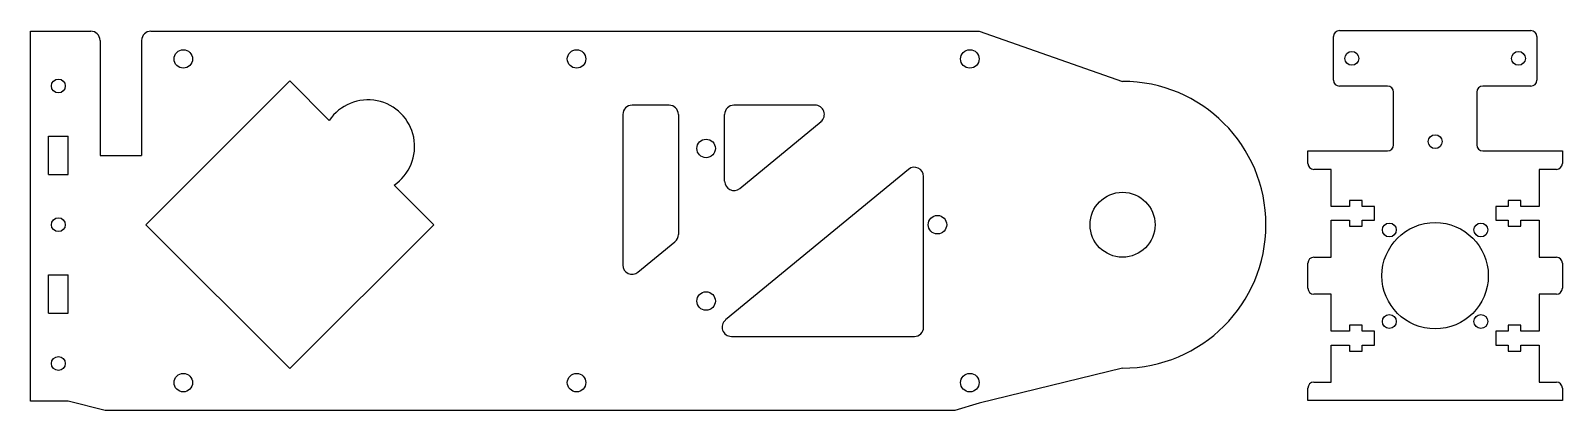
# Model space of a CAD drawing. Header units: millimetres. Extents: x -5 to 326, y -40 to 42.
import ezdxf

# ---------------------------------------------------------------- set-up
doc = ezdxf.new("R2010")
doc.units = ezdxf.units.MM

msp = doc.modelspace()

# ---------------------------------------------------------------- linework, layer by layer
at = {"color": 7, "linetype": 'Continuous', "lineweight": 25}
for p, q in [((-5.46, -38.3), (-5.46, 41.7)), ((-5.46, 41.7), (7.54, 41.7)), ((20.54, 41.7), (199.54, 41.7)), ((199.54, 41.7), (230.54, 30.85)), ((276.1, 31.12), (276.1, 40.52)), ((277.4, 41.82), (318.8, 41.82)), ((320.1, 40.52), (320.1, 31.12)), ((9.54, 39.7), (9.54, 14.85)), ((18.54, 39.7), (18.54, 14.85)), ((50.54, 30.97), (19.43, -0.15)), ((59.1, 22.41), (50.54, 30.97)), ((287.8, 29.82), (277.4, 29.82)), ((318.8, 29.82), (308.4, 29.82)), ((289.1, 17.12), (289.1, 28.52)), ((307.1, 28.52), (307.1, 17.12)), ((122.54, 23.7), (122.54, -8.87)), ((132.54, 25.7), (124.54, 25.7)), ((134.54, 23.7), (134.54, -2.28)), ((144.54, 9.25), (144.54, 23.7)), ((164.09, 25.7), (146.54, 25.7)), ((147.81, 7.71), (165.37, 22.16)), ((-1.61, 19), (2.69, 19)), ((-1.61, 10.7), (-1.61, 19)), ((2.69, 10.7), (2.69, 19)), ((9.54, 14.85), (18.54, 14.85)), ((270.6, 13.12), (270.6, 15.82)), ((270.6, 15.82), (287.8, 15.82)), ((308.4, 15.82), (325.6, 15.82)), ((325.6, 15.82), (325.6, 13.12)), ((-1.61, 10.7), (2.69, 10.7)), ((184.27, 11.82), (144.72, -20.75)), ((187.54, -22.3), (187.54, 10.28)), ((275.6, 11.82), (271.9, 11.82)), ((275.6, 3.82), (275.6, 11.82)), ((324.3, 11.82), (320.6, 11.82)), ((320.6, 11.82), (320.6, 3.82)), ((81.66, -0.15), (73.1, 8.41)), ((279.6, 3.82), (275.6, 3.82)), ((282.3, 5.12), (279.6, 5.12)), ((279.6, 5.12), (279.6, 3.82)), ((282.3, 3.82), (282.3, 5.12)), ((285, 3.82), (282.3, 3.82)), ((285, 0.82), (285, 3.82)), ((313.9, 3.82), (311.2, 3.82)), ((311.2, 3.82), (311.2, 0.82)), ((316.6, 5.12), (313.9, 5.12)), ((313.9, 5.12), (313.9, 3.82)), ((316.6, 3.82), (316.6, 5.12)), ((320.6, 3.82), (316.6, 3.82)), ((275.6, -7.18), (275.6, 0.82)), ((275.6, 0.82), (279.6, 0.82)), ((279.6, 0.82), (279.6, -0.48)), ((282.3, -0.48), (282.3, 0.82)), ((282.3, 0.82), (285, 0.82)), ((311.2, 0.82), (313.9, 0.82)), ((313.9, 0.82), (313.9, -0.48)), ((316.6, -0.48), (316.6, 0.82)), ((316.6, 0.82), (320.6, 0.82)), ((320.6, 0.82), (320.6, -7.18)), ((19.43, -0.15), (50.54, -31.26)), ((50.54, -31.26), (81.66, -0.15)), ((279.6, -0.48), (282.3, -0.48)), ((313.9, -0.48), (316.6, -0.48)), ((125.81, -10.41), (133.81, -3.82)), ((270.6, -13.88), (270.6, -8.48)), ((271.9, -7.18), (275.6, -7.18)), ((320.6, -7.18), (324.3, -7.18)), ((325.6, -8.48), (325.6, -13.88)), ((-1.61, -11), (2.69, -11)), ((-1.61, -19.3), (-1.61, -11)), ((2.69, -19.3), (2.69, -11)), ((275.6, -15.18), (271.9, -15.18)), ((275.6, -23.18), (275.6, -15.18)), ((324.3, -15.18), (320.6, -15.18)), ((320.6, -15.18), (320.6, -23.18)), ((-1.61, -19.3), (2.69, -19.3)), ((282.3, -21.88), (279.6, -21.88)), ((279.6, -21.88), (279.6, -23.18)), ((282.3, -23.18), (282.3, -21.88)), ((316.6, -21.88), (313.9, -21.88)), ((313.9, -21.88), (313.9, -23.18)), ((316.6, -23.18), (316.6, -21.88)), ((145.99, -24.3), (185.54, -24.3)), ((279.6, -23.18), (275.6, -23.18)), ((275.6, -34.18), (275.6, -26.18)), ((275.6, -26.18), (279.6, -26.18)), ((279.6, -26.18), (279.6, -27.48)), ((285, -23.18), (282.3, -23.18)), ((282.3, -27.48), (282.3, -26.18)), ((282.3, -26.18), (285, -26.18)), ((285, -26.18), (285, -23.18)), ((313.9, -23.18), (311.2, -23.18)), ((311.2, -23.18), (311.2, -26.18)), ((311.2, -26.18), (313.9, -26.18)), ((313.9, -26.18), (313.9, -27.48)), ((320.6, -23.18), (316.6, -23.18)), ((316.6, -27.48), (316.6, -26.18)), ((316.6, -26.18), (320.6, -26.18)), ((320.6, -26.18), (320.6, -34.18)), ((279.6, -27.48), (282.3, -27.48)), ((313.9, -27.48), (316.6, -27.48)), ((230.54, -31.15), (199.56, -38.71)), ((270.6, -38.18), (270.6, -35.48)), ((271.9, -34.18), (275.6, -34.18)), ((320.6, -34.18), (324.3, -34.18)), ((325.6, -35.48), (325.6, -38.18)), ((2.69, -38.3), (-5.46, -38.3)), ((10.66, -40.3), (2.69, -38.3)), ((199.56, -38.71), (194.32, -40.3)), ((325.6, -38.18), (270.6, -38.18)), ((194.32, -40.3), (10.66, -40.3))]:
    msp.add_line(p, q, dxfattribs=at)
for centre, radius in [((27.54, 35.7), 2), ((112.54, 35.7), 2), ((197.54, 35.7), 2), ((280.1, 35.82), 1.5), ((316.1, 35.82), 1.5), ((0.54, 29.85), 1.5), ((140.54, 16.35), 2), ((298.1, 17.82), 1.5), ((230.54, -0.15), 7.02), ((0.54, -0.15), 1.5), ((190.54, -0.15), 2), ((298.1, -11.18), 11.5), ((288.2, -1.28), 1.5), ((308, -1.28), 1.5), ((140.54, -16.65), 2), ((288.2, -21.08), 1.5), ((308, -21.08), 1.5), ((0.54, -30.15), 1.5), ((27.54, -34.3), 2), ((112.54, -34.3), 2), ((197.54, -34.3), 2)]:
    msp.add_circle(centre, radius, dxfattribs=at)
for centre, radius, start, end in [((7.54, 39.7), 2, 0, 90), ((20.54, 39.7), 2, 90, 180), ((277.4, 40.52), 1.3, 90, 180), ((318.8, 40.52), 1.3, 0, 90), ((230.54, -0.15), 31, 270, 90), ((277.4, 31.12), 1.3, 180, 270), ((287.8, 28.52), 1.3, 0, 90), ((308.4, 28.52), 1.3, 90, 180), ((318.8, 31.12), 1.3, 270, 0), ((67.45, 16.77), 10.08, 304.0424, 145.9576), ((124.54, 23.7), 2, 90, 180), ((132.54, 23.7), 2, 0, 90), ((146.54, 23.7), 2, 90, 180), ((164.09, 23.7), 2, 309.4725, 90), ((287.8, 17.12), 1.3, 270, 0), ((308.4, 17.12), 1.3, 180, 270), ((185.54, 10.28), 2, 0, 129.4725), ((271.9, 13.12), 1.3, 180, 270), ((324.3, 13.12), 1.3, 270, 0), ((146.54, 9.25), 2, 180, 309.4725), ((132.54, -2.28), 2, 309.4725, 0), ((124.54, -8.87), 2, 180, 309.4725), ((271.9, -8.48), 1.3, 90, 180), ((324.3, -8.48), 1.3, 0, 90), ((271.9, -13.88), 1.3, 180, 270), ((324.3, -13.88), 1.3, 270, 0), ((145.99, -22.3), 2, 129.4725, 270), ((185.54, -22.3), 2, 270, 0), ((271.9, -35.48), 1.3, 90, 180), ((324.3, -35.48), 1.3, 0, 90)]:
    msp.add_arc(centre, radius, start, end, dxfattribs=at)

doc.saveas('drawing.dxf')
